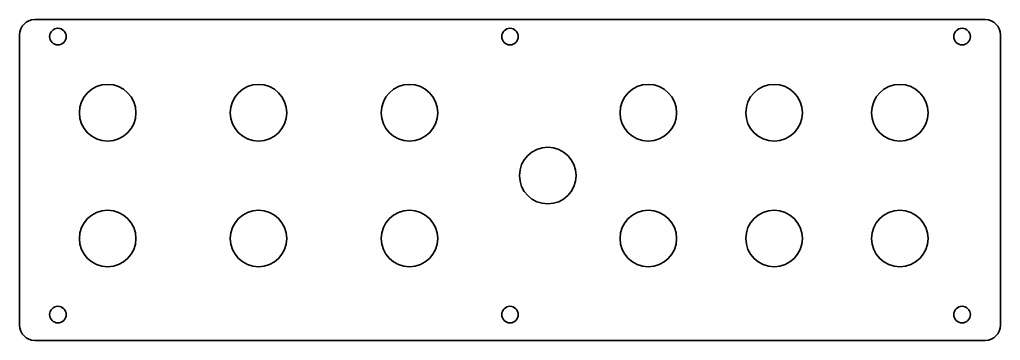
# Model space of a CAD drawing. Header units: millimetres. Extents: x 0 to 390, y 0 to 128.
import ezdxf

# ---------------------------------------------------------------- set-up
doc = ezdxf.new("R2010")
doc.units = ezdxf.units.MM
doc.layers.add('SIMUMAK Visible (ISO)', color=7, linetype='Continuous', lineweight=35)

# ---------------------------------------------------------------- blocks, each defined once
blk = doc.blocks.new('TRC-COM-0031-CHABOTCI_Sheet_VIEW1')
at = {"layer": 'SIMUMAK Visible (ISO)'}
for p, q in [((-189, 63.75), (189, 63.75)), ((-195, -57.75), (-195, 57.75)), ((195, 57.75), (195, -57.75)), ((189, -63.75), (-189, -63.75))]:
    blk.add_line(p, q, dxfattribs=at)
for centre, radius in [((-179.7625, 57.0125), 3.3), ((0, 57.0125), 3.3), ((179.7625, 57.0125), 3.3), ((-160, 26.75), 11.25), ((-100, 26.75), 11.25), ((-40, 26.75), 11.25), ((55, 26.75), 11.25), ((105, 26.75), 11.25), ((155, 26.75), 11.25), ((15, 1.75), 11.25), ((-160, -23.25), 11.25), ((-100, -23.25), 11.25), ((-40, -23.25), 11.25), ((55, -23.25), 11.25), ((105, -23.25), 11.25), ((155, -23.25), 11.25), ((-179.7625, -53.5125), 3.3), ((0, -53.5125), 3.3), ((179.7625, -53.5125), 3.3)]:
    blk.add_circle(centre, radius, dxfattribs=at)
at = {"layer": 'SIMUMAK Visible (ISO)', "extrusion": (0, 0, -1)}
for centre, start, end in [((189, 57.75), 0, 90), ((-189, 57.75), 90, 180), ((189, -57.75), 270, 360), ((-189, -57.75), 180, 270)]:
    blk.add_arc(centre, 6, start, end, dxfattribs=at)

msp = doc.modelspace()

# ---------------------------------------------------------------- block references
msp.add_blockref('TRC-COM-0031-CHABOTCI_Sheet_VIEW1', (195, 63.75))

doc.saveas('drawing.dxf')
